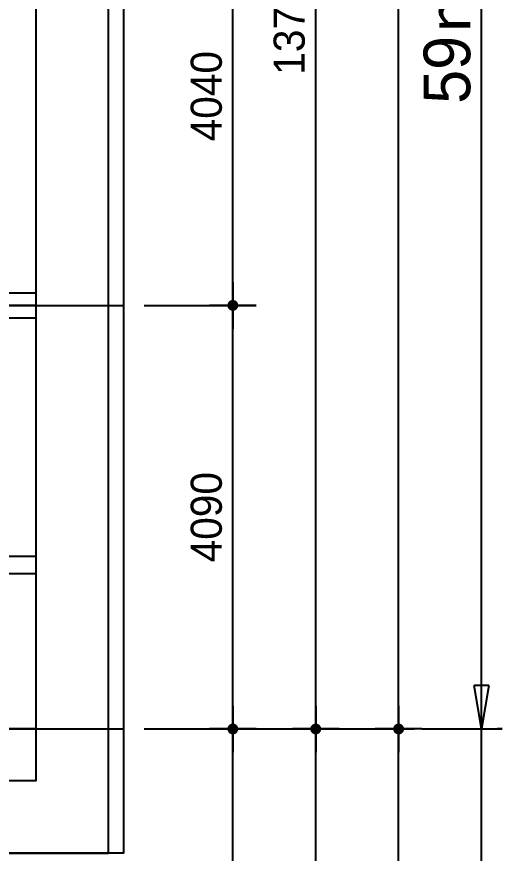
# Model space of a CAD drawing. Header units: millimetres. Extents: x 7294529 to 7346664, y 234399 to 276449.
# Drawn here: x 7341979 to 7346664, y 241999 to 250077 of the extents above; entities that cross this region are included whole.
import ezdxf
from ezdxf.xclip import XClip

# ---------------------------------------------------------------- set-up
doc = ezdxf.new("R2010")
doc.units = ezdxf.units.MM
doc.header["$LTSCALE"] = 100
doc.header["$XCLIPFRAME"] = 2
for name, pattern in [('CEN', [62, 60, -1, 0, -1]), ('ST-DASH', [2.7, 1.5, -1.2]), ('U-59B-EX$0$CEN', [62, 60, -1, 0, -1])]:
    doc.linetypes.add(name, pattern=pattern)
doc.layers.get('Defpoints').update_dxf_attribs({"color": 149})
for name, color, linetype in [('AA-BORD-XREF', 15, 'Continuous'), ('CEN', 1, 'CEN'), ('DIM', 7, 'Continuous'), ('U-59B-EX$0$CEN', 1, 'U-59B-EX$0$CEN'), ('U-59B-EX$0$S-ELE', 4, 'Continuous'), ('결로방지', 4, 'ST-DASH')]:
    doc.layers.add(name, color=color, linetype=linetype)
for name, color, linetype, plot in [('CUT-LINE', 105, 'Continuous', False), ('Defpoint', 142, 'Continuous', False), ('U-59B-EX$0$MC', 152, 'Continuous', False)]:
    doc.layers.add(name, color=color, linetype=linetype, plot=plot)
doc.styles.add('굴림', font='')
doc.styles.add('돋움', font='')
doc.styles.get('굴림').set_extended_font_data('Gulim')
doc.styles.get('돋움').set_extended_font_data('Dotum')
doc.dimstyles.new('CH-ARROW-100%', dxfattribs={"dimscale": 100, "dimtxt": 4.5, "dimasz": 4.2, "dimexe": 1.5, "dimexo": 2, "dimgap": 1, "dimtad": 1, "dimdec": 0, "dimlunit": 6, "dimtxsty": '돋움', "dimblk": 'CLOSEDBLANK', "dimcen": 1, "dimclrt": 91, "dimadec": 0, "dimazin": 0, "dimtfac": 1, "dimtdec": 0, "dimtix": 1, "dimtmove": 2, "dimatfit": 3, "dimldrblk": 'LEADER-AR', "dimfxl": 1, "dimarcsym": 0})
doc.dimstyles.new('NORMAL', dxfattribs={"dimscale": 40, "dimtxt": 3, "dimasz": 1.5, "dimexe": 1.5, "dimexo": 2, "dimgap": 1, "dimtad": 1, "dimdec": 0, "dimzin": 0, "dimdsep": 46, "dimtxsty": '돋움', "dimblk": 'DOT', "dimblk1": 'NONE', "dimblk2": 'TICK', "dimcen": 0, "dimdle": 1.5, "dimclrd": 7, "dimclre": 7, "dimclrt": 3, "dimadec": 0, "dimazin": 0, "dimtfac": 1, "dimtdec": 0, "dimtix": 1, "dimtmove": 2, "dimatfit": 3, "dimldrblk": 'DOT', "dimfxl": 1, "dimtolj": 1, "dimtzin": 0, "dimarcsym": 0})

# ---------------------------------------------------------------- blocks, each defined once
blk = doc.blocks.new('BORD-303')
at = {"layer": 'Defpoint'}
blk.add_lwpolyline([(-34325, 22550), (10410, 22550), (10410, -8300), (-34325, -8300)], close=True, dxfattribs=at)
blk = doc.blocks.new('U-59B-EX$0$S-CEN')
at = {"layer": 'U-59B-EX$0$S-ELE', "color": 8, "linetype": 'U-59B-EX$0$CEN'}
for p, q in [((-13725, -500), (-13725, 7225)), ((-9635, -500), (-9635, 7187.5))]:
    blk.add_line(p, q, dxfattribs=at)
blk = doc.blocks.new('U-59B-EX', base_point=(0, 0))
at = {"layer": 'U-59B-EX$0$CEN'}
for p, q in [((3720, -1677.5), (3720, -9365)), ((7810, -1640), (7810, -9365)), ((6310, -4160), (6310, -9365))]:
    blk.add_line(p, q, dxfattribs=at)
at = {"layer": 'U-59B-EX$0$MC'}
for p, q in [((3600, -1677.5), (3600, -9365)), ((3840, -3765), (3840, -9365)), ((6140, -3765), (6140, -9365))]:
    blk.add_line(p, q, dxfattribs=at)
at = {"layer": 'U-59B-EX$0$S-ELE', "xscale": -1}
blk.add_blockref('U-59B-EX$0$S-CEN', (-5915, -8865), dxfattribs=at)
blk = doc.blocks.new('_ClosedBlank')
at = {"color": 0, "linetype": 'ByBlock', "lineweight": -2}
for p, q in [((-1, 0.167), (0, 0)), ((-1, 0.167), (-1, -0.167)), ((0, 0), (-1, -0.167))]:
    blk.add_line(p, q, dxfattribs=at)
blk = doc.blocks.new('*D40')
at = {"layer": 'Defpoints', "color": 0, "transparency": 16777216}
for p in [(51790, -19515), (51790, -19515), (51790, -33250)]:
    blk.add_point(p, dxfattribs=at)
at = {"layer": 'DIM', "color": 0, "lineweight": -2, "transparency": 16777216}
for p, q in [((51990, -19515), (51940, -19515)), ((51790, -32830), (51790, -19935)), ((51990, -33250), (51940, -33250))]:
    blk.add_line(p, q, dxfattribs=at)
at = {"layer": 'DIM', "color": 0, "lineweight": -2, "transparency": 16777216, "xscale": 420, "yscale": 420, "zscale": 420}
for p, rotation in [((51790, -19515), 90), ((51790, -33250), 270)]:
    blk.add_blockref('_ClosedBlank', p, dxfattribs=dict(at, rotation=rotation))
at = {"layer": 'DIM', "color": 91, "transparency": 16777216, "insert": (51459.3, -26382.5), "char_height": 450, "attachment_point": 5, "rotation": 90, "style": '굴림'}
blk.add_mtext('{\\C3;59㎡B}', dxfattribs=at)
blk = doc.blocks.new('LEADER-AR')
at = {"layer": 'DIM'}
blk.add_hatch(color=256, dxfattribs=at).paths.add_polyline_path([(-1, -0.167), (0, 0), (-1, 0.167)])
blk.add_lwpolyline([(-1, -0.167), (0, 0), (-1, 0.167)], close=True, dxfattribs=at)
blk = doc.blocks.new('DOT')
at = {"layer": 'DIM'}
blk.add_line((0, 1.5), (0, -1.5), dxfattribs=at)
at = {"layer": 'DIM', "linetype": 'Continuous'}
blk.add_line((-1.5, 0), (1.5, 0), dxfattribs=at)
at = {"layer": 'DIM', "const_width": 0.35}
blk.add_lwpolyline([(-0.175, 0, 1), (0.175, 0, 1)], format="xyb", close=True, dxfattribs=at)
blk = doc.blocks.new('*D41')
at = {"layer": 'Defpoints', "color": 0, "transparency": 16777216}
for p in [(48335, -5075), (50990, -5075), (48335, -33250)]:
    blk.add_point(p, dxfattribs=at)
at = {"layer": 'DIM', "color": 7, "lineweight": -2, "transparency": 16777216}
for p, q in [((48535, -5075), (51140, -5075)), ((50990, -33100), (50990, -5225)), ((48535, -33250), (51140, -33250))]:
    blk.add_line(p, q, dxfattribs=at)
at = {"layer": 'DIM', "color": 7, "lineweight": -2, "transparency": 16777216, "xscale": 150, "yscale": 150, "zscale": 150}
for p, rotation in [((50990, -5075), 90), ((50990, -33250), 270)]:
    blk.add_blockref('DOT', p, dxfattribs=dict(at, rotation=rotation))
at = {"layer": 'DIM', "color": 3, "transparency": 16777216, "insert": (50735.8, -19162.5), "char_height": 300, "attachment_point": 5, "rotation": 90, "style": '굴림'}
blk.add_mtext('\\A1;28175', dxfattribs=at)
blk = doc.blocks.new('_None')
blk = doc.blocks.new('_Oblique')
at = {"color": 0, "linetype": 'ByBlock', "lineweight": -2}
blk.add_line((-0.5, -0.5), (0.5, 0.5), dxfattribs=at)
blk = doc.blocks.new('TICK')
at = {"layer": 'Defpoints', "color": 0, "linetype": 'ByBlock'}
blk.add_point((0, 0), dxfattribs=at)
at = {"layer": 'DIM'}
blk.add_line((0, 1.6875), (0, -1.6875), dxfattribs=at)
at = {"layer": 'DIM', "linetype": 'Continuous'}
blk.add_line((-1.6875, 0), (1.6875, 0), dxfattribs=at)
at = {"color": 7, "linetype": 'ByBlock', "xscale": 1.6875, "yscale": 1.6875, "zscale": 1.6875}
blk.add_blockref('_Oblique', (0, 0), dxfattribs=at)
blk = doc.blocks.new('*D42')
at = {"layer": 'Defpoints', "color": 0, "transparency": 16777216}
for p in [(48335, -19525), (50190, -19525), (48335, -33250)]:
    blk.add_point(p, dxfattribs=at)
at = {"layer": 'DIM', "color": 7, "lineweight": -2, "transparency": 16777216}
for p, q in [((48535, -19525), (50340, -19525)), ((50190, -33100), (50190, -19675)), ((48535, -33250), (50340, -33250))]:
    blk.add_line(p, q, dxfattribs=at)
at = {"layer": 'DIM', "color": 7, "lineweight": -2, "transparency": 16777216, "xscale": 150, "yscale": 150, "zscale": 150}
for p, rotation in [((50190, -19525), 90), ((50190, -33250), 270)]:
    blk.add_blockref('DOT', p, dxfattribs=dict(at, rotation=rotation))
at = {"layer": 'DIM', "color": 3, "transparency": 16777216, "insert": (49935.8, -26387.5), "char_height": 300, "attachment_point": 5, "rotation": 90, "style": '굴림'}
blk.add_mtext('\\A1;13725', dxfattribs=at)
blk = doc.blocks.new('*D43')
at = {"layer": 'Defpoints', "color": 0, "transparency": 16777216}
for p in [(48335, -29160), (49390, -29160), (48335, -33250)]:
    blk.add_point(p, dxfattribs=at)
at = {"layer": 'DIM', "color": 7, "lineweight": -2, "transparency": 16777216}
for p, q in [((48535, -29160), (49540, -29160)), ((49390, -33100), (49390, -29310)), ((48535, -33250), (49540, -33250))]:
    blk.add_line(p, q, dxfattribs=at)
at = {"layer": 'DIM', "color": 7, "lineweight": -2, "transparency": 16777216, "xscale": 150, "yscale": 150, "zscale": 150}
for p, rotation in [((49390, -29160), 90), ((49390, -33250), 270)]:
    blk.add_blockref('DOT', p, dxfattribs=dict(at, rotation=rotation))
at = {"layer": 'DIM', "color": 3, "transparency": 16777216, "insert": (49136, -31205), "char_height": 300, "attachment_point": 5, "rotation": 90, "style": '굴림'}
blk.add_mtext('\\A1;4090', dxfattribs=at)
blk = doc.blocks.new('*D44')
at = {"layer": 'Defpoints', "color": 0, "transparency": 16777216}
for p in [(48335, -25120), (49390, -25120), (48335, -29160)]:
    blk.add_point(p, dxfattribs=at)
at = {"layer": 'DIM', "color": 7, "lineweight": -2, "transparency": 16777216}
for p, q in [((48535, -25120), (49540, -25120)), ((49390, -29010), (49390, -25270)), ((48535, -29160), (49540, -29160))]:
    blk.add_line(p, q, dxfattribs=at)
at = {"layer": 'DIM', "color": 7, "lineweight": -2, "transparency": 16777216, "xscale": 150, "yscale": 150, "zscale": 150}
for p, rotation in [((49390, -25120), 90), ((49390, -29160), 270)]:
    blk.add_blockref('DOT', p, dxfattribs=dict(at, rotation=rotation))
at = {"layer": 'DIM', "color": 3, "transparency": 16777216, "insert": (49136, -27140), "char_height": 300, "attachment_point": 5, "rotation": 90, "style": '굴림'}
blk.add_mtext('\\A1;4040', dxfattribs=at)
blk = doc.blocks.new('303_d')
at = {"layer": 'Defpoints'}
for points in [[(63801.3, -8251.1), (11866.3, -8251.1), (11866.3, -46301.1), (63801.3, -46301.1)], [(63001.3, -9051.1), (12666.3, -9051.1), (12666.3, -45501.1), (63001.3, -45501.1)], [(62201.3, -9851.1), (13466.3, -9851.1), (13466.3, -44701.1), (62201.3, -44701.1)], [(61401.3, -10651.1), (14266.3, -10651.1), (14266.3, -43901.1), (61401.3, -43901.1)], [(60201.3, -11851.1), (15466.3, -11851.1), (15466.3, -42701.1), (60201.3, -42701.1)]]:
    blk.add_lwpolyline(points, close=True, dxfattribs=at)
blk = doc.blocks.new('DIM-303-TF')
at = {"layer": 'CEN'}
for p, q in [((46990, -29160), (48335, -29160)), ((46990, -33250), (48335, -33250))]:
    blk.add_line(p, q, dxfattribs=at)
at = {"layer": 'DIM'}
blk.add_line((51215, -33250), (51990, -33250), dxfattribs=at)
for base, p1, p2, picture, middle in [((50990, -5075), (48335, -33250), (48335, -5075), '*D41', (50735.8, -19162.5)), ((50190, -19525), (48335, -33250), (48335, -19525), '*D42', (49935.8, -26387.5)), ((49390, -25120), (48335, -29160), (48335, -25120), '*D44', (49136, -27140)), ((49390, -29160), (48335, -33250), (48335, -29160), '*D43', (49136, -31205))]:
    dim = blk.add_linear_dim(base=base, p1=p1, p2=p2, angle=270, dimstyle='NORMAL', override={"dimscale": 100, "dimtxsty": '굴림'}, dxfattribs=at)
    dim.commit()
    dim.dimension.update_dxf_attribs({"geometry": picture, "text_midpoint": middle})
dim = blk.add_linear_dim(base=(51790, -19515), p1=(51790, -33250), p2=(51790, -19515), angle=90, text='{\\C3;59㎡B}', dimstyle='CH-ARROW-100%', override={"dimtxsty": '굴림'}, dxfattribs=at)
dim.commit()
dim.dimension.update_dxf_attribs({"geometry": '*D40', "text_midpoint": (51459.3, -26382.5)})

msp = doc.modelspace()

# ---------------------------------------------------------------- linework, layer by layer
at = {"layer": 'CUT-LINE'}
msp.add_lwpolyline([(7332780.7, 251209.4), (7334701.7, 251209.4), (7334701.7, 253074.4), (7333779.4, 253074.4), (7333779.4, 256954.4), (7342164.4, 256954.4), (7342164.4, 242699.4), (7332798, 242699.4)], close=True, dxfattribs=at)

# ---------------------------------------------------------------- block references
at = {"layer": 'AA-BORD-XREF'}
msp.add_blockref('BORD-303', (7332599.4, 250299.4), dxfattribs=at)

# ---------------------------------------------------------------- next in the draw order: block references
ref = msp.add_blockref('U-59B-EX', (7332799.4, 251009.4), dxfattribs=dict(xscale=-1, rotation=90))
XClip(ref).set_block_clipping_path([(-200.0000000025, 18.6626555426), (-199.9999999993, -1902.3864105549), (-2065.0000000006, -1902.3864105558), (-2065.0000000006, -980.0000000009), (-5945.0000000005, -980.0000000009), (-5945.0000000005, -9365), (8309.9999999995, -9365), (8309.9999999995, 1.3373444583)])

# ---------------------------------------------------------------- next in the draw order: block references
at = {"layer": 'DIM'}
msp.add_blockref('DIM-303-TF', (7294674.4, 276449.4), dxfattribs=at)
at = {"layer": '결로방지'}
msp.add_blockref('303_d', (7282663.1, 284700.5), dxfattribs=at)

doc.saveas('drawing.dxf')
